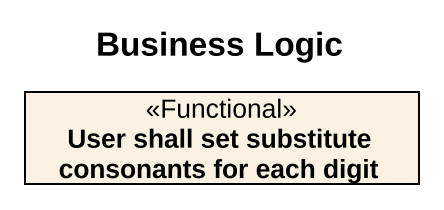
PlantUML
@startuml
title Business Logic
hide circle
hide empty members
class "User shall set substitute consonants for each digit" as User_shall_set_substitute <<Functional>>
@enduml
